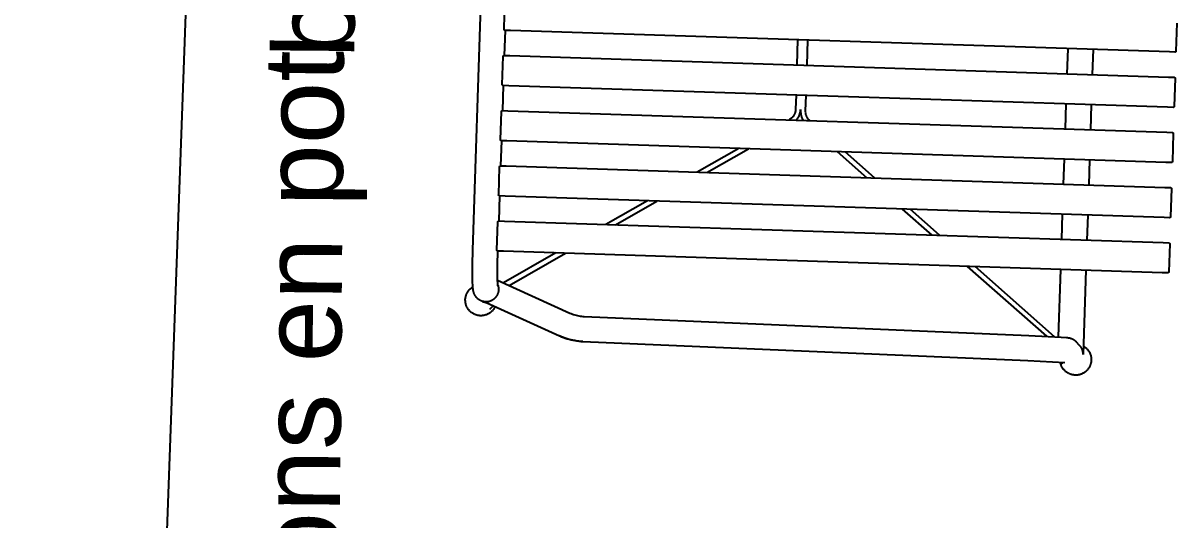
# Model space of a CAD drawing. Extents: x -27 to 25.3, y -8.5 to 57.5.
# Drawn here: x -13.565 to -12.416, y 47.781 to 48.276 of the extents above; entities that cross this region are included whole.
import ezdxf

# ---------------------------------------------------------------- set-up
doc = ezdxf.new("R2010")
doc.units = 0
doc.header["$LTSCALE"] = 0.002
doc.layers.add('_ANNO-CONCEPT-T', color=7, linetype='Continuous')
doc.layers.add('A-mobilier', color=252, linetype='Continuous')
doc.layers.add('SA-ELEVATION', color=2, linetype='Continuous', true_color=0xffff00)
doc.styles.get("Standard").update_dxf_attribs({"font": 'ARIALN.TTF'})

# ---------------------------------------------------------------- blocks, each defined once
blk = doc.blocks.new('Xref-R4-2018-11')
blk.add_lwpolyline([(-10.8402, 36.9333), (-10.394, 49.2781)])
blk = doc.blocks.new('Banc Palissade-Dessus')
at = {"layer": 'SA-ELEVATION'}
for p, q in [((537.5, 0), (-537.5, 0)), ((574.9, 0), (574.6, -0.4)), ((575.2, 0.4), (574.9, 0)), ((575.6, 0.8), (575.2, 0.4)), ((576, 1.2), (575.6, 0.8)), ((576.3, 1.6), (576, 1.2)), ((576.7, 1.9), (576.3, 1.6)), ((577.1, 2.3), (576.7, 1.9)), ((577.6, 2.6), (577.1, 2.3)), ((578, 2.9), (577.6, 2.6)), ((578.4, 3.2), (578, 2.9)), ((578.9, 3.5), (578.4, 3.2)), ((579.3, 3.8), (578.9, 3.5)), ((579.8, 4), (579.3, 3.8)), ((580.3, 4.3), (579.8, 4)), ((580.8, 4.5), (580.3, 4.3)), ((581.2, 4.7), (580.8, 4.5)), ((581.7, 4.9), (581.2, 4.7)), ((582.2, 5), (581.7, 4.9)), ((582.8, 5.2), (582.2, 5)), ((583.3, 5.3), (582.8, 5.2)), ((583.8, 5.4), (583.3, 5.3)), ((584.3, 5.5), (583.8, 5.4)), ((584.8, 5.6), (584.3, 5.5)), ((585.4, 5.7), (584.8, 5.6)), ((585.9, 5.7), (585.4, 5.7)), ((586.4, 5.8), (585.9, 5.7)), ((586.9, 5.8), (586.4, 5.8)), ((587.5, 5.8), (586.9, 5.8)), ((588, 5.7), (587.5, 5.8)), ((588.6, 5.7), (588, 5.7)), ((589.1, 5.6), (588.6, 5.7)), ((589.6, 5.5), (589.1, 5.6)), ((590.2, 5.4), (589.6, 5.5)), ((590.7, 5.3), (590.2, 5.4)), ((591.2, 5.2), (590.7, 5.3)), ((591.7, 5), (591.2, 5.2)), ((592.2, 4.8), (591.7, 5)), ((592.7, 4.6), (592.2, 4.8)), ((593.2, 4.4), (592.7, 4.6)), ((593.7, 4.2), (593.2, 4.4)), ((594.2, 4), (593.7, 4.2)), ((594.7, 3.7), (594.2, 4)), ((595.1, 3.4), (594.7, 3.7)), ((595.6, 3.1), (595.1, 3.4)), ((596, 2.8), (595.6, 3.1)), ((596.5, 2.5), (596, 2.8)), ((596.9, 2.2), (596.5, 2.5)), ((597.3, 1.8), (596.9, 2.2)), ((597.7, 1.4), (597.3, 1.8)), ((598.1, 1.1), (597.7, 1.4)), ((598.4, 0.7), (598.1, 1.1)), ((598.8, 0.3), (598.4, 0.7)), ((599.1, -0.1), (598.8, 0.3)), ((551.8, -0.1), (537.5, 0)), ((565.1, -0.6), (551.8, -0.1)), ((569.2, -0.8), (565.1, -0.6)), ((572.5, -1.1), (569.2, -0.8)), ((573.8, -1.2), (572.5, -1.1)), ((575.1, -1.4), (573.8, -1.2)), ((574.3, -0.8), (574, -1.3)), ((574.6, -0.4), (574.3, -0.8)), ((576.2, -1.6), (575.1, -1.4)), ((576.7, -1.6), (576.2, -1.6)), ((577.2, -1.7), (576.7, -1.6)), ((577.6, -1.8), (577.2, -1.7)), ((578, -1.9), (577.6, -1.8)), ((578.5, -2), (578, -1.9)), ((578.9, -2.2), (578.5, -2)), ((579.3, -2.3), (578.9, -2.2)), ((579.7, -2.4), (579.3, -2.3)), ((580.1, -2.5), (579.7, -2.4)), ((580.4, -2.7), (580.1, -2.5)), ((580.8, -2.8), (580.4, -2.7)), ((581.1, -3), (580.8, -2.8)), ((581.5, -3.2), (581.1, -3)), ((581.8, -3.4), (581.5, -3.2)), ((582.2, -3.6), (581.8, -3.4)), ((582.5, -3.8), (582.2, -3.6)), ((582.9, -4), (582.5, -3.8)), ((583.2, -4.2), (582.9, -4)), ((583.5, -4.5), (583.2, -4.2)), ((583.9, -4.8), (583.5, -4.5)), ((584.2, -5), (583.9, -4.8)), ((584.4, -5.2), (584.2, -5)), ((584.6, -5.4), (584.4, -5.2)), ((584.8, -5.6), (584.6, -5.4)), ((585, -5.8), (584.8, -5.6)), ((585.2, -6), (585, -5.8)), ((585.5, -6.3), (585.2, -6)), ((585.7, -6.5), (585.5, -6.3)), ((585.9, -6.8), (585.7, -6.5)), ((586.1, -7.1), (585.9, -6.8)), ((586.3, -7.3), (586.1, -7.1)), ((586.4, -7.5), (586.3, -7.3)), ((586.5, -7.8), (586.4, -7.5)), ((586.7, -8), (586.5, -7.8)), ((586.8, -8.2), (586.7, -8)), ((586.9, -8.4), (586.8, -8.2)), ((587.1, -8.7), (586.9, -8.4)), ((587.2, -8.9), (587.1, -8.7)), ((587.3, -9.1), (587.2, -8.9)), ((587.4, -9.4), (587.3, -9.1)), ((587.4, -9.5), (587.4, -9.3)), ((587.5, -9.6), (587.4, -9.4)), ((587.6, -9.8), (587.5, -9.6)), ((587.7, -10.1), (587.6, -9.8)), ((587.8, -10.3), (587.7, -10.1)), ((587.9, -10.6), (587.8, -10.3)), ((587.9, -10.8), (587.9, -10.6)), ((588, -11.1), (587.9, -10.8)), ((588.1, -11.4), (588, -11.1)), ((588.1, -11.2), (589.3, -15.6)), ((588.2, -11.8), (588.1, -11.4)), ((599.5, -0.6), (599.1, -0.1)), ((599.8, -1), (599.5, -0.6)), ((600.1, -1.5), (599.8, -1)), ((600.3, -1.9), (600.1, -1.5)), ((600.6, -2.4), (600.3, -1.9)), ((600.8, -2.9), (600.6, -2.4)), ((601.1, -3.4), (600.8, -2.9)), ((601.3, -3.9), (601.1, -3.4)), ((601.5, -4.4), (601.3, -3.9)), ((601.7, -4.9), (601.5, -4.4)), ((601.8, -5.4), (601.7, -4.9)), ((602, -5.9), (601.8, -5.4)), ((602.1, -6.4), (602, -5.9)), ((602.2, -7), (602.1, -6.4)), ((602.3, -7.5), (602.2, -7)), ((602.3, -8), (602.3, -7.5)), ((602.4, -8.6), (602.3, -8)), ((602.3, -11.8), (602.4, -11.3)), ((602.4, -9.1), (602.4, -8.6)), ((602.4, -9.6), (602.4, -9.1)), ((602.4, -10.2), (602.4, -9.6)), ((602.4, -10.7), (602.4, -10.2)), ((602.4, -11.3), (602.4, -10.7)), ((584.9, -23.3), (585.2, -22.9)), ((585.2, -22.9), (585.5, -22.6)), ((585.5, -22.6), (585.7, -22.3)), ((585.7, -22.3), (586, -22)), ((586, -22), (586.3, -21.6)), ((586.3, -21.6), (586.5, -21.3)), ((586.5, -21.3), (586.7, -20.9)), ((586.7, -20.9), (586.9, -20.5)), ((586.9, -20.5), (587.1, -20.1)), ((587.1, -20.1), (587.3, -19.8)), ((587.3, -19.8), (587.5, -19.4)), ((587.5, -19.4), (587.7, -19)), ((587.7, -19), (587.8, -18.6)), ((587.8, -18.6), (587.9, -18.1)), ((587.9, -18.1), (588.1, -17.7)), ((588.1, -17.7), (588.2, -17.3)), ((588.3, -12.1), (588.2, -11.8)), ((588.2, -17.3), (588.3, -16.9)), ((588.3, -12.5), (588.3, -12.1)), ((588.4, -12.9), (588.3, -12.5)), ((588.3, -16.5), (588.4, -16.1)), ((588.3, -16.9), (588.3, -16.5)), ((588.4, -13.3), (588.4, -12.9)), ((588.5, -13.7), (588.4, -13.3)), ((588.4, -15.7), (588.5, -15.3)), ((588.4, -16.1), (588.4, -15.7)), ((588.5, -14.1), (588.5, -13.7)), ((588.5, -14.5), (588.5, -14.1)), ((588.5, -14.9), (588.5, -14.5)), ((588.5, -15.3), (588.5, -14.9)), ((589.1, -14.9), (620, -89.2)), ((595.5, -18.8), (592.1, -22.2)), ((594.8, -23.1), (595.3, -22.8)), ((595.3, -22.8), (595.7, -22.5)), ((595.7, -22.5), (596.2, -22.2)), ((596.2, -22.2), (596.6, -21.9)), ((596.6, -21.9), (597, -21.5)), ((597, -21.5), (597.4, -21.2)), ((597.4, -21.2), (597.8, -20.8)), ((597.8, -20.8), (598.2, -20.4)), ((598.2, -20.4), (598.6, -20)), ((598.6, -20), (598.9, -19.6)), ((598.9, -19.6), (599.2, -19.2)), ((599.2, -19.2), (599.6, -18.7)), ((599.6, -18.7), (599.9, -18.3)), ((599.9, -18.3), (600.2, -17.8)), ((600.2, -17.8), (600.4, -17.4)), ((600.4, -17.4), (600.7, -16.9)), ((600.7, -16.9), (600.9, -16.4)), ((600.9, -16.4), (601.2, -15.9)), ((601.2, -15.9), (601.4, -15.4)), ((601.4, -15.4), (601.5, -14.9)), ((601.5, -14.9), (601.7, -14.4)), ((601.7, -14.4), (601.9, -13.9)), ((601.9, -13.9), (602, -13.4)), ((602, -13.4), (602.1, -12.8)), ((602.1, -12.8), (602.2, -12.3)), ((602.2, -12.3), (602.3, -11.8)), ((316.5, -24), (288.5, -24)), ((316.6, -24), (316.5, -24)), ((316.5, -24), (316.5, -24)), ((316.7, -24), (316.6, -24)), ((316.6, -24), (316.6, -24)), ((316.6, -24), (316.6, -24)), ((316.8, -24), (316.7, -24)), ((316.7, -24), (316.7, -24)), ((316.7, -24), (316.7, -24)), ((316.9, -24), (316.8, -24)), ((316.8, -24), (316.8, -24)), ((316.8, -24), (316.8, -24)), ((316.9, -24.1), (316.9, -24)), ((317, -24.1), (316.9, -24.1)), ((316.9, -24.1), (316.9, -24.1)), ((317.1, -24.1), (317, -24.1)), ((317, -24.1), (317, -24.1)), ((317, -24.1), (317, -24.1)), ((317.1, -24.2), (317.1, -24.1)), ((317.2, -24.2), (317.1, -24.2)), ((317.1, -24.2), (317.1, -24.2)), ((317.2, -24.3), (317.2, -24.2)), ((317.2, -24.2), (317.2, -24.2)), ((317.3, -24.3), (317.2, -24.3)), ((317.2, -24.3), (317.2, -24.3)), ((317.3, -24.4), (317.3, -24.3)), ((317.3, -24.3), (317.3, -24.3)), ((317.4, -24.5), (317.3, -24.4)), ((317.3, -24.4), (317.3, -24.4)), ((317.3, -24.4), (317.3, -24.4)), ((317.4, -24.6), (317.4, -24.5)), ((317.4, -24.5), (317.4, -24.5)), ((317.4, -24.5), (317.4, -24.5)), ((317.5, -24.7), (317.4, -24.6)), ((317.4, -24.6), (317.4, -24.6)), ((317.4, -24.6), (317.4, -24.6)), ((317.4, -24.6), (317.4, -24.6)), ((317.5, -24.8), (317.5, -24.7)), ((317.5, -24.7), (317.5, -24.7)), ((317.5, -24.9), (317.5, -24.8)), ((317.5, -24.8), (317.5, -24.8)), ((317.5, -24.8), (317.5, -24.8)), ((317.5, -25), (317.5, -24.9)), ((317.5, -24.9), (317.5, -24.9)), ((317.5, -24.9), (317.5, -24.9)), ((317.5, -25), (342.5, -25)), ((317.5, -25), (317.5, -25)), ((317.5, -30.5), (317.5, -25)), ((317.5, -687), (317.5, -30.5)), ((342.6, -24.6), (342.5, -24.7)), ((342.5, -24.7), (342.5, -24.7)), ((342.5, -24.7), (342.5, -24.8)), ((342.5, -24.8), (342.5, -24.8)), ((342.5, -24.8), (342.5, -24.8)), ((342.5, -24.8), (342.5, -24.9)), ((342.5, -24.9), (342.5, -24.9)), ((342.5, -24.9), (342.5, -24.9)), ((342.5, -24.9), (342.5, -25)), ((342.5, -25), (342.5, -30.5)), ((342.5, -25), (342.5, -25)), ((342.5, -30.5), (342.5, -687)), ((342.7, -24.4), (342.6, -24.5)), ((342.6, -24.5), (342.6, -24.5)), ((342.6, -24.5), (342.6, -24.5)), ((342.6, -24.5), (342.6, -24.6)), ((342.6, -24.6), (342.6, -24.6)), ((342.6, -24.6), (342.6, -24.6)), ((342.6, -24.6), (342.6, -24.6)), ((342.8, -24.3), (342.7, -24.3)), ((342.7, -24.3), (342.7, -24.3)), ((342.7, -24.3), (342.7, -24.4)), ((342.7, -24.4), (342.7, -24.4)), ((342.7, -24.4), (342.7, -24.4)), ((342.9, -24.2), (342.8, -24.2)), ((342.8, -24.2), (342.8, -24.2)), ((342.8, -24.2), (342.8, -24.3)), ((342.8, -24.3), (342.8, -24.3)), ((343, -24.1), (342.9, -24.1)), ((342.9, -24.1), (342.9, -24.2)), ((342.9, -24.2), (342.9, -24.2)), ((343.1, -24.1), (343, -24.1)), ((343, -24.1), (343, -24.1)), ((343, -24.1), (343, -24.1)), ((343.2, -24), (343.1, -24)), ((343.1, -24), (343.1, -24.1)), ((343.1, -24.1), (343.1, -24.1)), ((343.3, -24), (343.2, -24)), ((343.2, -24), (343.2, -24)), ((343.2, -24), (343.2, -24)), ((343.4, -24), (343.3, -24)), ((343.3, -24), (343.3, -24)), ((343.3, -24), (343.3, -24)), ((343.5, -24), (343.4, -24)), ((343.4, -24), (343.4, -24)), ((343.4, -24), (343.4, -24)), ((343.5, -24), (343.5, -24)), ((371.5, -24), (343.5, -24)), ((371.6, -24), (371.5, -24)), ((371.5, -24), (371.5, -24)), ((371.7, -24), (371.6, -24)), ((371.6, -24), (371.6, -24)), ((371.6, -24), (371.6, -24)), ((371.8, -24), (371.7, -24)), ((371.7, -24), (371.7, -24)), ((371.7, -24), (371.7, -24)), ((371.9, -24), (371.8, -24)), ((371.8, -24), (371.8, -24)), ((371.8, -24), (371.8, -24)), ((371.9, -24.1), (371.9, -24)), ((372, -24.1), (371.9, -24.1)), ((371.9, -24.1), (371.9, -24.1)), ((372.1, -24.1), (372, -24.1)), ((372, -24.1), (372, -24.1)), ((372, -24.1), (372, -24.1)), ((372.1, -24.2), (372.1, -24.1)), ((372.2, -24.2), (372.1, -24.2)), ((372.1, -24.2), (372.1, -24.2)), ((372.2, -24.3), (372.2, -24.2)), ((372.2, -24.2), (372.2, -24.2)), ((372.3, -24.3), (372.2, -24.3)), ((372.2, -24.3), (372.2, -24.3)), ((372.3, -24.4), (372.3, -24.3)), ((372.3, -24.3), (372.3, -24.3)), ((372.4, -24.5), (372.3, -24.4)), ((372.3, -24.4), (372.3, -24.4)), ((372.3, -24.4), (372.3, -24.4)), ((372.4, -24.6), (372.4, -24.5)), ((372.4, -24.5), (372.4, -24.5)), ((372.4, -24.5), (372.4, -24.5)), ((372.5, -24.7), (372.4, -24.6)), ((372.4, -24.6), (372.4, -24.6)), ((372.4, -24.6), (372.4, -24.6)), ((372.4, -24.6), (372.4, -24.6)), ((372.5, -24.8), (372.5, -24.7)), ((372.5, -24.7), (372.5, -24.7)), ((372.5, -24.9), (372.5, -24.8)), ((372.5, -24.8), (372.5, -24.8)), ((372.5, -24.8), (372.5, -24.8)), ((372.5, -25), (372.5, -24.9)), ((372.5, -24.9), (372.5, -24.9)), ((372.5, -24.9), (372.5, -24.9)), ((372.5, -25), (397.5, -25)), ((372.5, -25), (372.5, -25)), ((372.5, -30.5), (372.5, -25)), ((372.5, -687), (372.5, -30.5)), ((397.6, -24.6), (397.5, -24.7)), ((397.5, -24.7), (397.5, -24.7)), ((397.5, -24.7), (397.5, -24.8)), ((397.5, -24.8), (397.5, -24.8)), ((397.5, -24.8), (397.5, -24.8)), ((397.5, -24.8), (397.5, -24.9)), ((397.5, -24.9), (397.5, -24.9)), ((397.5, -24.9), (397.5, -24.9)), ((397.5, -24.9), (397.5, -25)), ((397.5, -25), (397.5, -30.5)), ((397.5, -25), (397.5, -25)), ((397.5, -30.5), (397.5, -687)), ((397.7, -24.4), (397.6, -24.5)), ((397.6, -24.5), (397.6, -24.5)), ((397.6, -24.5), (397.6, -24.5)), ((397.6, -24.5), (397.6, -24.6)), ((397.6, -24.6), (397.6, -24.6)), ((397.6, -24.6), (397.6, -24.6)), ((397.6, -24.6), (397.6, -24.6)), ((397.8, -24.3), (397.7, -24.3)), ((397.7, -24.3), (397.7, -24.3)), ((397.7, -24.3), (397.7, -24.4)), ((397.7, -24.4), (397.7, -24.4)), ((397.7, -24.4), (397.7, -24.4)), ((397.9, -24.2), (397.8, -24.2)), ((397.8, -24.2), (397.8, -24.2)), ((397.8, -24.2), (397.8, -24.3)), ((397.8, -24.3), (397.8, -24.3)), ((398, -24.1), (397.9, -24.1)), ((397.9, -24.1), (397.9, -24.2)), ((397.9, -24.2), (397.9, -24.2)), ((398.1, -24.1), (398, -24.1)), ((398, -24.1), (398, -24.1)), ((398, -24.1), (398, -24.1)), ((398.2, -24), (398.1, -24)), ((398.1, -24), (398.1, -24.1)), ((398.1, -24.1), (398.1, -24.1)), ((398.3, -24), (398.2, -24)), ((398.2, -24), (398.2, -24)), ((398.2, -24), (398.2, -24)), ((398.4, -24), (398.3, -24)), ((398.3, -24), (398.3, -24)), ((398.3, -24), (398.3, -24)), ((398.5, -24), (398.4, -24)), ((398.4, -24), (398.4, -24)), ((398.4, -24), (398.4, -24)), ((398.5, -24), (398.5, -24)), ((426.5, -24), (398.5, -24)), ((426.6, -24), (426.5, -24)), ((426.5, -24), (426.5, -24)), ((426.7, -24), (426.6, -24)), ((426.6, -24), (426.6, -24)), ((426.6, -24), (426.6, -24)), ((426.8, -24), (426.7, -24)), ((426.7, -24), (426.7, -24)), ((426.7, -24), (426.7, -24)), ((426.9, -24), (426.8, -24)), ((426.8, -24), (426.8, -24)), ((426.8, -24), (426.8, -24)), ((426.9, -24.1), (426.9, -24)), ((427, -24.1), (426.9, -24.1)), ((426.9, -24.1), (426.9, -24.1)), ((427.1, -24.1), (427, -24.1)), ((427, -24.1), (427, -24.1)), ((427, -24.1), (427, -24.1)), ((427.1, -24.2), (427.1, -24.1)), ((427.2, -24.2), (427.1, -24.2)), ((427.1, -24.2), (427.1, -24.2)), ((427.2, -24.3), (427.2, -24.2)), ((427.2, -24.2), (427.2, -24.2)), ((427.3, -24.3), (427.2, -24.3)), ((427.2, -24.3), (427.2, -24.3)), ((427.3, -24.4), (427.3, -24.3)), ((427.3, -24.3), (427.3, -24.3)), ((427.4, -24.5), (427.3, -24.4)), ((427.3, -24.4), (427.3, -24.4)), ((427.3, -24.4), (427.3, -24.4)), ((427.4, -24.6), (427.4, -24.5)), ((427.4, -24.5), (427.4, -24.5)), ((427.4, -24.5), (427.4, -24.5)), ((427.5, -24.7), (427.4, -24.6)), ((427.4, -24.6), (427.4, -24.6)), ((427.4, -24.6), (427.4, -24.6)), ((427.4, -24.6), (427.4, -24.6)), ((427.5, -24.8), (427.5, -24.7)), ((427.5, -24.7), (427.5, -24.7)), ((427.5, -24.9), (427.5, -24.8)), ((427.5, -24.8), (427.5, -24.8)), ((427.5, -24.8), (427.5, -24.8)), ((427.5, -25), (427.5, -24.9)), ((427.5, -24.9), (427.5, -24.9)), ((427.5, -24.9), (427.5, -24.9)), ((427.5, -25), (452.5, -25)), ((427.5, -25), (427.5, -25)), ((427.5, -30.5), (427.5, -25)), ((427.5, -687), (427.5, -30.5)), ((452.6, -24.6), (452.5, -24.7)), ((452.5, -24.7), (452.5, -24.7)), ((452.5, -24.7), (452.5, -24.8)), ((452.5, -24.8), (452.5, -24.8)), ((452.5, -24.8), (452.5, -24.8)), ((452.5, -24.8), (452.5, -24.9)), ((452.5, -24.9), (452.5, -24.9)), ((452.5, -24.9), (452.5, -24.9)), ((452.5, -24.9), (452.5, -25)), ((452.5, -25), (452.5, -30.5)), ((452.5, -25), (452.5, -25)), ((452.5, -30.5), (452.5, -687)), ((452.7, -24.4), (452.6, -24.5)), ((452.6, -24.5), (452.6, -24.5)), ((452.6, -24.5), (452.6, -24.5)), ((452.6, -24.5), (452.6, -24.6)), ((452.6, -24.6), (452.6, -24.6)), ((452.6, -24.6), (452.6, -24.6)), ((452.6, -24.6), (452.6, -24.6)), ((452.8, -24.3), (452.7, -24.3)), ((452.7, -24.3), (452.7, -24.3)), ((452.7, -24.3), (452.7, -24.4)), ((452.7, -24.4), (452.7, -24.4)), ((452.7, -24.4), (452.7, -24.4)), ((452.9, -24.2), (452.8, -24.2)), ((452.8, -24.2), (452.8, -24.2)), ((452.8, -24.2), (452.8, -24.3)), ((452.8, -24.3), (452.8, -24.3)), ((453, -24.1), (452.9, -24.1)), ((452.9, -24.1), (452.9, -24.2)), ((452.9, -24.2), (452.9, -24.2)), ((453.1, -24.1), (453, -24.1)), ((453, -24.1), (453, -24.1)), ((453, -24.1), (453, -24.1)), ((453.2, -24), (453.1, -24)), ((453.1, -24), (453.1, -24.1)), ((453.1, -24.1), (453.1, -24.1)), ((453.3, -24), (453.2, -24)), ((453.2, -24), (453.2, -24)), ((453.2, -24), (453.2, -24)), ((453.4, -24), (453.3, -24)), ((453.3, -24), (453.3, -24)), ((453.3, -24), (453.3, -24)), ((453.5, -24), (453.4, -24)), ((453.4, -24), (453.4, -24)), ((453.4, -24), (453.4, -24)), ((453.5, -24), (453.5, -24)), ((481.5, -24), (453.5, -24)), ((481.6, -24), (481.5, -24)), ((481.5, -24), (481.5, -24)), ((481.7, -24), (481.6, -24)), ((481.6, -24), (481.6, -24)), ((481.6, -24), (481.6, -24)), ((481.8, -24), (481.7, -24)), ((481.7, -24), (481.7, -24)), ((481.7, -24), (481.7, -24)), ((481.9, -24), (481.8, -24)), ((481.8, -24), (481.8, -24)), ((481.8, -24), (481.8, -24)), ((481.9, -24.1), (481.9, -24)), ((482, -24.1), (481.9, -24.1)), ((481.9, -24.1), (481.9, -24.1)), ((482.1, -24.1), (482, -24.1)), ((482, -24.1), (482, -24.1)), ((482, -24.1), (482, -24.1)), ((482.1, -24.2), (482.1, -24.1)), ((482.2, -24.2), (482.1, -24.2)), ((482.1, -24.2), (482.1, -24.2)), ((482.2, -24.3), (482.2, -24.2)), ((482.2, -24.2), (482.2, -24.2)), ((482.3, -24.3), (482.2, -24.3)), ((482.2, -24.3), (482.2, -24.3)), ((482.3, -24.4), (482.3, -24.3)), ((482.3, -24.3), (482.3, -24.3)), ((482.4, -24.5), (482.3, -24.4)), ((482.3, -24.4), (482.3, -24.4)), ((482.3, -24.4), (482.3, -24.4)), ((482.4, -24.6), (482.4, -24.5)), ((482.4, -24.5), (482.4, -24.5)), ((482.4, -24.5), (482.4, -24.5)), ((482.5, -24.7), (482.4, -24.6)), ((482.4, -24.6), (482.4, -24.6)), ((482.4, -24.6), (482.4, -24.6)), ((482.4, -24.6), (482.4, -24.6)), ((482.5, -24.8), (482.5, -24.7)), ((482.5, -24.7), (482.5, -24.7)), ((482.5, -24.9), (482.5, -24.8)), ((482.5, -24.8), (482.5, -24.8)), ((482.5, -24.8), (482.5, -24.8)), ((482.5, -25), (482.5, -24.9)), ((482.5, -24.9), (482.5, -24.9)), ((482.5, -24.9), (482.5, -24.9)), ((482.5, -25), (507.5, -25)), ((482.5, -25), (482.5, -25)), ((482.5, -30.5), (482.5, -25)), ((482.5, -687), (482.5, -30.5)), ((507.6, -24.6), (507.5, -24.7)), ((507.5, -24.7), (507.5, -24.7)), ((507.5, -24.7), (507.5, -24.8)), ((507.5, -24.8), (507.5, -24.8)), ((507.5, -24.8), (507.5, -24.8)), ((507.5, -24.8), (507.5, -24.9)), ((507.5, -24.9), (507.5, -24.9)), ((507.5, -24.9), (507.5, -24.9)), ((507.5, -24.9), (507.5, -25)), ((507.5, -25), (507.5, -30.5)), ((507.5, -25), (507.5, -25)), ((507.5, -30.5), (507.5, -687)), ((507.7, -24.4), (507.6, -24.5)), ((507.6, -24.5), (507.6, -24.5)), ((507.6, -24.5), (507.6, -24.5)), ((507.6, -24.5), (507.6, -24.6)), ((507.6, -24.6), (507.6, -24.6)), ((507.6, -24.6), (507.6, -24.6)), ((507.6, -24.6), (507.6, -24.6)), ((507.8, -24.3), (507.7, -24.3)), ((507.7, -24.3), (507.7, -24.3)), ((507.7, -24.3), (507.7, -24.4)), ((507.7, -24.4), (507.7, -24.4)), ((507.7, -24.4), (507.7, -24.4)), ((507.9, -24.2), (507.8, -24.2)), ((507.8, -24.2), (507.8, -24.2)), ((507.8, -24.2), (507.8, -24.3)), ((507.8, -24.3), (507.8, -24.3)), ((508, -24.1), (507.9, -24.1)), ((507.9, -24.1), (507.9, -24.2)), ((507.9, -24.2), (507.9, -24.2)), ((508.1, -24.1), (508, -24.1)), ((508, -24.1), (508, -24.1)), ((508, -24.1), (508, -24.1)), ((508.2, -24), (508.1, -24)), ((508.1, -24), (508.1, -24.1)), ((508.1, -24.1), (508.1, -24.1)), ((508.3, -24), (508.2, -24)), ((508.2, -24), (508.2, -24)), ((508.2, -24), (508.2, -24)), ((508.4, -24), (508.3, -24)), ((508.3, -24), (508.3, -24)), ((508.3, -24), (508.3, -24)), ((508.5, -24), (508.4, -24)), ((508.4, -24), (508.4, -24)), ((508.4, -24), (508.4, -24)), ((508.5, -24), (508.5, -24)), ((536.5, -24), (508.5, -24)), ((536.6, -24), (536.5, -24)), ((536.5, -24), (536.5, -24)), ((536.7, -24), (536.6, -24)), ((536.6, -24), (536.6, -24)), ((536.6, -24), (536.6, -24)), ((536.8, -24), (536.7, -24)), ((536.7, -24), (536.7, -24)), ((536.7, -24), (536.7, -24)), ((536.9, -24), (536.8, -24)), ((536.8, -24), (536.8, -24)), ((536.8, -24), (536.8, -24)), ((536.9, -24.1), (536.9, -24)), ((537, -24.1), (536.9, -24.1)), ((536.9, -24.1), (536.9, -24.1)), ((537.1, -24.1), (537, -24.1)), ((537, -24.1), (537, -24.1)), ((537, -24.1), (537, -24.1)), ((537.1, -24.2), (537.1, -24.1)), ((537.2, -24.2), (537.1, -24.2)), ((537.1, -24.2), (537.1, -24.2)), ((537.2, -24.3), (537.2, -24.2)), ((537.2, -24.2), (537.2, -24.2)), ((537.3, -24.3), (537.2, -24.3)), ((537.2, -24.3), (537.2, -24.3)), ((537.3, -24.4), (537.3, -24.3)), ((537.3, -24.3), (537.3, -24.3)), ((537.4, -24.5), (537.3, -24.4)), ((537.3, -24.4), (537.3, -24.4)), ((537.3, -24.4), (537.3, -24.4)), ((537.4, -24.6), (537.4, -24.5)), ((537.4, -24.5), (537.4, -24.5)), ((537.4, -24.5), (537.4, -24.5)), ((537.5, -24.7), (537.4, -24.6)), ((537.4, -24.6), (537.4, -24.6)), ((537.4, -24.6), (537.4, -24.6)), ((537.4, -24.6), (537.4, -24.6)), ((537.5, -24.8), (537.5, -24.7)), ((537.5, -24.7), (537.5, -24.7)), ((537.5, -24.9), (537.5, -24.8)), ((537.5, -24.8), (537.5, -24.8)), ((537.5, -24.8), (537.5, -24.8)), ((537.5, -25), (537.5, -24.9)), ((537.5, -24.9), (537.5, -24.9)), ((537.5, -24.9), (537.5, -24.9)), ((551.3, -25.1), (537.5, -25)), ((537.5, -25), (537.5, -25)), ((537.5, -30.5), (537.5, -25)), ((537.5, -687), (537.5, -30.5)), ((537.5, -82.8), (569, -31.6)), ((563.8, -25.6), (551.3, -25.1)), ((566.9, -25.7), (563.8, -25.6)), ((566.5, -25.7), (596.9, -98.8)), ((569.4, -25.9), (566.9, -25.7)), ((570.7, -26.1), (569.4, -25.9)), ((571.5, -26.1), (570.7, -26.1)), ((572, -26.2), (571.5, -26.1)), ((571.5, -26.1), (571.9, -26.3)), ((571.9, -26.3), (572.3, -26.4)), ((572.2, -26.2), (572, -26.2)), ((572.3, -26.3), (572.2, -26.2)), ((572.3, -26.4), (572.7, -26.5)), ((572.7, -26.5), (573.1, -26.6)), ((573.1, -26.6), (573.5, -26.7)), ((573.5, -26.7), (573.9, -26.8)), ((573.9, -26.8), (574.3, -26.9)), ((574.3, -26.9), (574.8, -26.9)), ((574.8, -26.9), (575.2, -26.9)), ((575.2, -26.9), (575.6, -27)), ((575.6, -27), (576, -27)), ((576, -27), (576.4, -27)), ((576.4, -27), (576.9, -26.9)), ((576.9, -26.9), (577.3, -26.9)), ((577.3, -26.9), (577.7, -26.8)), ((577.7, -26.8), (578.1, -26.8)), ((578.1, -26.8), (578.6, -26.7)), ((578.6, -26.7), (579, -26.6)), ((579, -26.6), (579.4, -26.5)), ((579.4, -26.5), (579.8, -26.4)), ((579.8, -26.4), (580.2, -26.2)), ((580.2, -26.2), (580.6, -26.1)), ((580.6, -26.1), (581, -25.9)), ((581, -25.9), (581.4, -25.7)), ((581.4, -25.7), (581.8, -25.5)), ((581.8, -25.5), (582.2, -25.3)), ((582.2, -25.3), (582.5, -25.1)), ((582.5, -25.1), (582.9, -24.9)), ((582.9, -24.9), (583.2, -24.6)), ((583.2, -24.6), (583.6, -24.4)), ((583.6, -24.4), (583.9, -24.1)), ((583.9, -24.1), (584.3, -23.8)), ((584.3, -23.8), (584.6, -23.6)), ((584.6, -23.6), (584.9, -23.3)), ((592.9, -24), (593.4, -23.8)), ((593.4, -23.8), (593.9, -23.6)), ((593.9, -23.6), (594.4, -23.3)), ((594.4, -23.3), (594.8, -23.1)), ((571.4, -37.3), (537.5, -92.4)), ((620, -89.2), (619.9, -89.3)), ((619.9, -89.3), (620.7, -91.1)), ((620.8, -91.1), (620, -89.2)), ((620.7, -91.1), (621.4, -93)), ((621.4, -93), (620.8, -91.1)), ((596.9, -98.8), (597.4, -100.1)), ((597.4, -100.1), (597.9, -101.3)), ((597.9, -101.3), (598.3, -102.5)), ((598.3, -102.5), (598.6, -103.8)), ((622.1, -94.9), (621.4, -93)), ((621.4, -93), (622, -94.9)), ((622, -94.9), (622.5, -96.8)), ((622.6, -96.8), (622.1, -94.9)), ((622.5, -96.8), (623, -98.8)), ((623.1, -98.7), (622.6, -96.8)), ((623, -98.8), (623.5, -100.7)), ((623.5, -100.7), (623.1, -98.7)), ((623.9, -102.7), (623.5, -100.7)), ((623.5, -100.7), (623.8, -102.7)), ((623.8, -102.7), (624.1, -104.7)), ((624.2, -104.6), (623.9, -102.7)), ((598.6, -103.8), (598.9, -105.1)), ((598.9, -105.1), (599.2, -106.4)), ((599.2, -106.4), (599.4, -107.7)), ((599.4, -107.7), (599.6, -108.9)), ((599.6, -108.9), (599.7, -110.3)), ((599.7, -110.3), (599.8, -111.6)), ((599.8, -111.6), (599.8, -112.9)), ((599.8, -112.9), (604.3, -556.3)), ((624.1, -104.7), (624.4, -106.6)), ((624.5, -106.6), (624.2, -104.6)), ((624.4, -106.6), (624.6, -108.6)), ((624.6, -108.6), (624.5, -106.6)), ((624.8, -110.6), (624.6, -108.6)), ((624.6, -108.6), (624.7, -110.6)), ((624.7, -110.6), (624.7, -112.6)), ((624.7, -112.6), (624.8, -112.6)), ((624.8, -112.6), (624.8, -110.6)), ((624.8, -112.6), (629.3, -556.1)), ((482.5, -172.2), (507.5, -131.6)), ((507.5, -141.1), (482.5, -181.8)), ((427.5, -261.7), (452.5, -221)), ((452.5, -230.6), (427.5, -271.2)), ((342.5, -316.8), (317.5, -316.8)), ((372.5, -316.8), (386.6, -316.8)), ((386.6, -316.8), (387, -316.8)), ((387, -316.8), (387.5, -316.8)), ((387.8, -321.8), (387.2, -321.8)), ((387.5, -316.8), (387.9, -316.7)), ((388.4, -321.7), (387.8, -321.8)), ((387.9, -316.7), (388.3, -316.7)), ((388.3, -316.7), (388.7, -316.6)), ((389, -321.6), (388.4, -321.7)), ((388.7, -316.6), (389.1, -316.5)), ((389.5, -321.5), (389, -321.6)), ((389.1, -316.5), (389.6, -316.4)), ((390.1, -321.4), (389.5, -321.5)), ((389.6, -316.4), (390, -316.3)), ((390, -316.3), (390.4, -316.2)), ((390.7, -321.3), (390.1, -321.4)), ((390.4, -316.2), (390.8, -316.1)), ((391.3, -321.2), (390.7, -321.3)), ((390.8, -316.1), (391.2, -315.9)), ((391.2, -315.9), (391.6, -315.8)), ((391.8, -321), (391.3, -321.2)), ((391.6, -315.8), (392, -315.6)), ((392.4, -320.8), (391.8, -321)), ((392, -315.6), (392.3, -315.4)), ((392.3, -315.4), (392.7, -315.2)), ((392.9, -320.6), (392.4, -320.8)), ((392.7, -315.2), (393.1, -315)), ((393.5, -320.4), (392.9, -320.6)), ((393.1, -315), (393.4, -314.8)), ((393.4, -314.8), (393.8, -314.5)), ((394, -320.2), (393.5, -320.4)), ((393.8, -314.5), (394.1, -314.3)), ((394.5, -319.9), (394, -320.2)), ((394.1, -314.3), (394.5, -314)), ((394.5, -314), (394.8, -313.7)), ((395.1, -319.6), (394.5, -319.9)), ((394.8, -313.7), (395.1, -313.5)), ((395.1, -313.5), (395.4, -313.2)), ((395.6, -319.3), (395.1, -319.6)), ((395.4, -313.2), (395.7, -312.9)), ((396.1, -319), (395.6, -319.3)), ((395.7, -312.9), (396, -312.5)), ((396, -312.5), (396.3, -312.2)), ((396.6, -318.7), (396.1, -319)), ((396.3, -312.2), (396.5, -311.9)), ((396.5, -311.9), (396.8, -311.6)), ((397, -318.4), (396.6, -318.7)), ((396.8, -311.6), (397, -311.2)), ((397, -311.2), (397.3, -310.8)), ((397.5, -318), (397, -318.4)), ((342.5, -326.8), (317.5, -326.8)), ((387.9, -326.8), (372.5, -326.8)), ((386.6, -321.8), (387.9, -321.8)), ((387.2, -321.8), (386.6, -321.8)), ((387.9, -321.8), (388.5, -321.8)), ((388.4, -326.8), (387.9, -326.8)), ((388.8, -326.8), (388.4, -326.8)), ((388.5, -321.8), (389.1, -321.8)), ((389.2, -326.9), (388.8, -326.8)), ((389.1, -321.8), (389.7, -321.9)), ((389.7, -326.9), (389.2, -326.9)), ((389.7, -321.9), (390.3, -322)), ((390.1, -327), (389.7, -326.9)), ((390.5, -327.1), (390.1, -327)), ((390.3, -322), (390.9, -322)), ((391, -327.2), (390.5, -327.1)), ((390.9, -322), (391.5, -322.2)), ((391.4, -327.3), (391, -327.2)), ((391.8, -327.4), (391.4, -327.3)), ((391.5, -322.2), (392.1, -322.3)), ((392.2, -327.5), (391.8, -327.4)), ((392.1, -322.3), (392.6, -322.4)), ((392.6, -327.7), (392.2, -327.5)), ((392.6, -322.4), (393.2, -322.6)), ((393, -327.9), (392.6, -327.7)), ((393.4, -328.1), (393, -327.9)), ((393.2, -322.6), (393.8, -322.8)), ((393.8, -328.3), (393.4, -328.1)), ((393.8, -322.8), (394.3, -323)), ((394.2, -328.5), (393.8, -328.3)), ((394.6, -328.7), (394.2, -328.5)), ((394.3, -323), (394.9, -323.2)), ((394.9, -328.9), (394.6, -328.7)), ((394.9, -323.2), (395.4, -323.5)), ((395.3, -329.2), (394.9, -328.9)), ((395.6, -329.4), (395.3, -329.2)), ((395.4, -323.5), (396, -323.7)), ((396, -329.7), (395.6, -329.4)), ((396, -323.7), (396.5, -324)), ((396.3, -330), (396, -329.7)), ((396.6, -330.3), (396.3, -330)), ((396.5, -324), (397, -324.3)), ((396.9, -330.6), (396.6, -330.3)), ((397.2, -330.9), (396.9, -330.6)), ((397, -324.3), (397.5, -324.6)), ((397.5, -331.2), (397.2, -330.9)), ((427.5, -359.7), (452.5, -389.9)), ((452.5, -397.7), (427.5, -367.5)), ((482.5, -426.2), (507.5, -456.4)), ((507.5, -464.2), (482.5, -434)), ((537.5, -492.7), (604.6, -573.8)), ((604.7, -581.8), (537.5, -500.5)), ((604.3, -556.3), (604.9, -588.6)), ((629.3, -556.1), (630.1, -592.9)), ((342.5, -586), (317.5, -586)), ((397.5, -586), (372.5, -586)), ((452.5, -586), (427.5, -586)), ((507.5, -586), (482.5, -586)), ((604.8, -586), (537.5, -586)), ((604.9, -588.6), (605.1, -593.9)), ((605.1, -593.9), (605.2, -594.9)), ((605.2, -594.9), (605.3, -595.7)), ((605.3, -595.7), (605.3, -596.1)), ((605.3, -596.1), (605.4, -596.5)), ((605.4, -596.5), (605.5, -596.8)), ((605.5, -596.8), (605.5, -597.2)), ((605.5, -597.2), (605.6, -597.6)), ((630.4, -588.6), (629.9, -588.5)), ((630, -589.2), (631.6, -590.8)), ((631, -588.8), (630.4, -588.6)), ((631.5, -588.9), (631, -588.8)), ((632, -589.1), (631.5, -588.9)), ((632.5, -589.3), (632, -589.1)), ((633, -589.5), (632.5, -589.3)), ((633.4, -589.7), (633, -589.5)), ((633.9, -589.9), (633.4, -589.7)), ((634.4, -590.2), (633.9, -589.9)), ((634.8, -590.5), (634.4, -590.2)), ((635.3, -590.7), (634.8, -590.5)), ((635.7, -591), (635.3, -590.7)), ((636.2, -591.3), (635.7, -591)), ((636.6, -591.7), (636.2, -591.3)), ((637, -592), (636.6, -591.7)), ((637.4, -592.4), (637, -592)), ((637.8, -592.7), (637.4, -592.4)), ((638.1, -593.1), (637.8, -592.7)), ((638.5, -593.5), (638.1, -593.1)), ((638.8, -593.9), (638.5, -593.5)), ((639.2, -594.3), (638.8, -593.9)), ((639.5, -594.8), (639.2, -594.3)), ((639.8, -595.2), (639.5, -594.8)), ((640, -595.6), (639.8, -595.2)), ((640.3, -596.1), (640, -595.6)), ((640.6, -596.6), (640.3, -596.1)), ((640.8, -597), (640.6, -596.6)), ((641, -597.5), (640.8, -597)), ((641.2, -598), (641, -597.5)), ((605.6, -597.6), (605.7, -598)), ((605.7, -598), (605.8, -598.4)), ((605.8, -598.4), (606, -598.7)), ((606, -598.7), (606.1, -599.1)), ((606.1, -599.1), (606.2, -599.5)), ((606.2, -599.5), (606.4, -599.8)), ((606.4, -599.8), (606.5, -600.1)), ((606.5, -600.1), (606.7, -600.5)), ((606.7, -600.5), (606.9, -600.8)), ((606.9, -600.8), (607.1, -601.1)), ((607.1, -601.1), (607.3, -601.4)), ((607.3, -601.4), (607.5, -601.8)), ((607.5, -601.8), (607.7, -602.1)), ((607.7, -602.1), (607.9, -602.3)), ((607.9, -602.3), (608, -602.5)), ((608, -602.5), (608.2, -602.7)), ((608.2, -602.7), (608.3, -602.8)), ((608.3, -602.8), (608.5, -603)), ((608.5, -603), (608.6, -603.2)), ((608.6, -603.2), (608.8, -603.4)), ((608.8, -603.4), (608.9, -603.5)), ((612.7, -607.2), (609, -603.6)), ((613, -607.5), (612.7, -607.2)), ((613.3, -607.8), (613, -607.5)), ((613.6, -608.1), (613.3, -607.8)), ((614, -608.4), (613.6, -608.1)), ((614.3, -608.6), (614, -608.4)), ((614.7, -608.9), (614.3, -608.6)), ((615, -609.1), (614.7, -608.9)), ((641.4, -598.5), (641.2, -598)), ((641.2, -609.5), (641.4, -609)), ((641.6, -599), (641.4, -598.5)), ((641.4, -609), (641.6, -608.5)), ((641.7, -599.5), (641.6, -599)), ((641.6, -608.5), (641.7, -608)), ((641.9, -600), (641.7, -599.5)), ((641.7, -608), (641.8, -607.5)), ((641.8, -607.5), (642, -606.9)), ((642, -600.6), (641.9, -600)), ((642.1, -601.1), (642, -600.6)), ((642, -606.9), (642.1, -606.4)), ((642.2, -601.6), (642.1, -601.1)), ((642.1, -606.4), (642.2, -605.9)), ((642.2, -602.1), (642.2, -601.6)), ((642.3, -602.7), (642.2, -602.1)), ((642.2, -605.3), (642.3, -604.8)), ((642.2, -605.9), (642.2, -605.3)), ((642.3, -603.2), (642.3, -602.7)), ((642.3, -603.7), (642.3, -603.2)), ((642.3, -604.3), (642.3, -603.7)), ((642.3, -604.8), (642.3, -604.3)), ((317.5, -611), (342.5, -611)), ((372.5, -611), (397.5, -611)), ((427.5, -611), (452.5, -611)), ((482.5, -611), (507.5, -611)), ((537.5, -611), (621.5, -611)), ((613.1, -611), (613.4, -611.5)), ((613.4, -611.5), (613.7, -612)), ((613.7, -612), (614, -612.4)), ((614, -612.4), (614.3, -612.9)), ((614.3, -612.9), (614.6, -613.3)), ((614.6, -613.3), (615, -613.7)), ((615.4, -609.3), (615, -609.1)), ((615, -613.7), (615.3, -614.1)), ((615.3, -614.1), (615.7, -614.5)), ((615.8, -609.5), (615.4, -609.3)), ((615.7, -614.5), (616.1, -614.9)), ((616.2, -609.7), (615.8, -609.5)), ((616.1, -614.9), (616.5, -615.3)), ((616.6, -609.9), (616.2, -609.7)), ((616.5, -615.3), (616.9, -615.6)), ((617, -610.1), (616.6, -609.9)), ((616.9, -615.6), (617.3, -616)), ((617.4, -610.2), (617, -610.1)), ((617.3, -616), (617.7, -616.3)), ((617.8, -610.4), (617.4, -610.2)), ((617.7, -616.3), (618.2, -616.6)), ((618.2, -610.5), (617.8, -610.4)), ((618.6, -610.6), (618.2, -610.5)), ((618.2, -616.6), (618.6, -616.9)), ((619, -610.7), (618.6, -610.6)), ((618.6, -616.9), (619.1, -617.2)), ((619.5, -610.8), (619, -610.7)), ((619.1, -617.2), (619.6, -617.4)), ((619.9, -610.9), (619.5, -610.8)), ((619.6, -617.4), (620.1, -617.7)), ((620.3, -610.9), (619.9, -610.9)), ((620.1, -617.7), (620.5, -617.9)), ((620.8, -611), (620.3, -610.9)), ((620.5, -617.9), (621, -618.1)), ((621.2, -611), (620.8, -611)), ((621, -618.1), (621.5, -618.3)), ((621.6, -611), (621.2, -611)), ((621.5, -611), (621.6, -611)), ((621.5, -618.3), (622.1, -618.5)), ((622.1, -618.5), (622.6, -618.6)), ((622.6, -618.6), (623.1, -618.8)), ((623.1, -618.8), (623.6, -618.9)), ((623.6, -618.9), (624.2, -619)), ((624.2, -619), (624.7, -619.1)), ((624.7, -619.1), (625.2, -619.1)), ((625.2, -619.1), (625.8, -619.2)), ((625.8, -619.2), (626.3, -619.2)), ((626.3, -619.2), (626.8, -619.2)), ((626.8, -619.2), (627.4, -619.2)), ((627.4, -619.2), (627.9, -619.2)), ((627.9, -619.2), (628.5, -619.1)), ((628.5, -619.1), (629, -619.1)), ((629, -619.1), (629.5, -619)), ((629.5, -619), (630.1, -618.9)), ((630.1, -618.9), (630.6, -618.7)), ((630.6, -618.7), (631.1, -618.6)), ((631.1, -618.6), (631.6, -618.4)), ((631.6, -618.4), (632.1, -618.3)), ((632.1, -618.3), (632.6, -618.1)), ((632.6, -618.1), (633.1, -617.9)), ((633.1, -617.9), (633.6, -617.6)), ((633.6, -617.6), (634.1, -617.4)), ((634.1, -617.4), (634.6, -617.1)), ((634.6, -617.1), (635, -616.8)), ((635, -616.8), (635.5, -616.5)), ((635.5, -616.5), (635.9, -616.2)), ((635.9, -616.2), (636.4, -615.9)), ((636.4, -615.9), (636.8, -615.6)), ((636.8, -615.6), (637.2, -615.2)), ((637.2, -615.2), (637.6, -614.8)), ((637.6, -614.8), (638, -614.5)), ((638, -614.5), (638.3, -614.1)), ((638.3, -614.1), (638.7, -613.7)), ((638.7, -613.7), (639, -613.2)), ((639, -613.2), (639.4, -612.8)), ((639.4, -612.8), (639.7, -612.4)), ((639.7, -612.4), (640, -611.9)), ((640, -611.9), (640.2, -611.5)), ((640.2, -611.5), (640.5, -611)), ((640.5, -611), (640.7, -610.5)), ((640.7, -610.5), (641, -610)), ((641, -610), (641.2, -609.5)), ((317.5, -692.5), (317.5, -687)), ((342.5, -687), (342.5, -692.5)), ((372.5, -692.5), (372.5, -687)), ((397.5, -687), (397.5, -692.5)), ((427.5, -692.5), (427.5, -687)), ((452.5, -687), (452.5, -692.5)), ((482.5, -692.5), (482.5, -687)), ((507.5, -687), (507.5, -692.5)), ((537.5, -692.5), (537.5, -687)), ((288.5, -693.5), (316.5, -693.5)), ((316.5, -693.5), (316.5, -693.5)), ((316.5, -693.5), (316.6, -693.5)), ((316.6, -693.5), (316.6, -693.5)), ((316.6, -693.5), (316.6, -693.5)), ((316.6, -693.5), (316.7, -693.5)), ((316.7, -693.5), (316.7, -693.5)), ((316.7, -693.5), (316.7, -693.5)), ((316.7, -693.5), (316.8, -693.5)), ((316.8, -693.5), (316.8, -693.5)), ((316.8, -693.5), (316.8, -693.5)), ((316.8, -693.5), (316.9, -693.5)), ((316.9, -693.5), (316.9, -693.4)), ((316.9, -693.4), (316.9, -693.4)), ((316.9, -693.4), (317, -693.4)), ((317, -693.4), (317.1, -693.3)), ((317, -693.4), (317, -693.4)), ((317, -693.4), (317, -693.4)), ((317.1, -693.3), (317.1, -693.3)), ((317.1, -693.3), (317.1, -693.3)), ((317.1, -693.3), (317.2, -693.3)), ((317.2, -693.3), (317.2, -693.2)), ((317.2, -693.2), (317.2, -693.2)), ((317.2, -693.2), (317.3, -693.2)), ((317.2, -693.3), (317.2, -693.3)), ((317.3, -693.1), (317.4, -693)), ((317.3, -693.2), (317.3, -693.1)), ((317.3, -693.1), (317.3, -693.1)), ((317.3, -693.1), (317.3, -693.1)), ((317.3, -693.2), (317.3, -693.2)), ((317.4, -692.9), (317.4, -692.8)), ((317.4, -692.8), (317.5, -692.8)), ((317.4, -693), (317.4, -692.9)), ((317.4, -692.9), (317.4, -692.9)), ((317.4, -692.9), (317.4, -692.9)), ((317.4, -693), (317.4, -693)), ((317.4, -693), (317.4, -693)), ((317.5, -692.6), (317.5, -692.5)), ((317.5, -692.5), (317.5, -692.5)), ((317.5, -692.7), (317.5, -692.6)), ((317.5, -692.6), (317.5, -692.6)), ((317.5, -692.6), (317.5, -692.6)), ((317.5, -692.8), (317.5, -692.7)), ((317.5, -692.7), (317.5, -692.7)), ((317.5, -692.7), (317.5, -692.7)), ((317.5, -692.8), (317.5, -692.8)), ((342.5, -692.5), (342.5, -692.5)), ((342.5, -692.5), (342.5, -692.6)), ((342.5, -692.6), (342.5, -692.6)), ((342.5, -692.6), (342.5, -692.6)), ((342.5, -692.6), (342.5, -692.7)), ((342.5, -692.7), (342.5, -692.7)), ((342.5, -692.7), (342.5, -692.7)), ((342.5, -692.7), (342.5, -692.8)), ((342.5, -692.8), (342.5, -692.8)), ((342.5, -692.8), (342.6, -692.8)), ((342.6, -692.8), (342.6, -692.9)), ((342.6, -692.9), (342.6, -692.9)), ((342.6, -692.9), (342.6, -692.9)), ((342.6, -692.9), (342.6, -693)), ((342.6, -693), (342.6, -693)), ((342.6, -693), (342.6, -693)), ((342.6, -693), (342.7, -693.1)), ((342.7, -693.1), (342.7, -693.1)), ((342.7, -693.1), (342.7, -693.1)), ((342.7, -693.1), (342.7, -693.2)), ((342.7, -693.2), (342.7, -693.2)), ((342.7, -693.2), (342.8, -693.2)), ((342.8, -693.2), (342.8, -693.2)), ((342.8, -693.2), (342.8, -693.3)), ((342.8, -693.3), (342.8, -693.3)), ((342.8, -693.3), (342.9, -693.3)), ((342.9, -693.3), (342.9, -693.3)), ((342.9, -693.3), (342.9, -693.3)), ((342.9, -693.3), (343, -693.4)), ((343, -693.4), (343, -693.4)), ((343, -693.4), (343, -693.4)), ((343, -693.4), (343.1, -693.4)), ((343.1, -693.4), (343.1, -693.4)), ((343.1, -693.4), (343.1, -693.5)), ((343.1, -693.5), (343.2, -693.5)), ((343.2, -693.5), (343.2, -693.5)), ((343.2, -693.5), (343.2, -693.5)), ((343.2, -693.5), (343.3, -693.5)), ((343.3, -693.5), (343.3, -693.5)), ((343.3, -693.5), (343.3, -693.5)), ((343.3, -693.5), (343.4, -693.5)), ((343.4, -693.5), (343.4, -693.5)), ((343.4, -693.5), (343.4, -693.5)), ((343.4, -693.5), (343.5, -693.5)), ((343.5, -693.5), (371.5, -693.5)), ((343.5, -693.5), (343.5, -693.5)), ((371.5, -693.5), (371.5, -693.5)), ((371.5, -693.5), (371.6, -693.5)), ((371.6, -693.5), (371.6, -693.5)), ((371.6, -693.5), (371.6, -693.5)), ((371.6, -693.5), (371.7, -693.5)), ((371.7, -693.5), (371.7, -693.5)), ((371.7, -693.5), (371.7, -693.5)), ((371.7, -693.5), (371.8, -693.5)), ((371.8, -693.5), (371.8, -693.5)), ((371.8, -693.5), (371.8, -693.5)), ((371.8, -693.5), (371.9, -693.5)), ((371.9, -693.5), (371.9, -693.4)), ((371.9, -693.4), (371.9, -693.4)), ((371.9, -693.4), (372, -693.4)), ((372, -693.4), (372.1, -693.3)), ((372, -693.4), (372, -693.4)), ((372, -693.4), (372, -693.4)), ((372.1, -693.3), (372.1, -693.3)), ((372.1, -693.3), (372.1, -693.3)), ((372.1, -693.3), (372.2, -693.3)), ((372.2, -693.3), (372.2, -693.2)), ((372.2, -693.2), (372.2, -693.2)), ((372.2, -693.2), (372.3, -693.2)), ((372.2, -693.3), (372.2, -693.3)), ((372.3, -693.1), (372.4, -693)), ((372.3, -693.2), (372.3, -693.1)), ((372.3, -693.1), (372.3, -693.1)), ((372.3, -693.1), (372.3, -693.1)), ((372.3, -693.2), (372.3, -693.2)), ((372.4, -692.9), (372.4, -692.8)), ((372.4, -692.8), (372.5, -692.8)), ((372.4, -693), (372.4, -692.9)), ((372.4, -692.9), (372.4, -692.9)), ((372.4, -692.9), (372.4, -692.9)), ((372.4, -693), (372.4, -693)), ((372.4, -693), (372.4, -693)), ((372.5, -692.6), (372.5, -692.5)), ((372.5, -692.5), (372.5, -692.5)), ((372.5, -692.7), (372.5, -692.6)), ((372.5, -692.6), (372.5, -692.6)), ((372.5, -692.6), (372.5, -692.6)), ((372.5, -692.8), (372.5, -692.7)), ((372.5, -692.7), (372.5, -692.7)), ((372.5, -692.7), (372.5, -692.7)), ((372.5, -692.8), (372.5, -692.8)), ((397.5, -692.5), (397.5, -692.5)), ((397.5, -692.5), (397.5, -692.6)), ((397.5, -692.6), (397.5, -692.6)), ((397.5, -692.6), (397.5, -692.6)), ((397.5, -692.6), (397.5, -692.7)), ((397.5, -692.7), (397.5, -692.7)), ((397.5, -692.7), (397.5, -692.7)), ((397.5, -692.7), (397.5, -692.8)), ((397.5, -692.8), (397.5, -692.8)), ((397.5, -692.8), (397.6, -692.8)), ((397.6, -692.8), (397.6, -692.9)), ((397.6, -692.9), (397.6, -692.9)), ((397.6, -692.9), (397.6, -692.9)), ((397.6, -692.9), (397.6, -693)), ((397.6, -693), (397.6, -693)), ((397.6, -693), (397.6, -693)), ((397.6, -693), (397.7, -693.1)), ((397.7, -693.1), (397.7, -693.1)), ((397.7, -693.1), (397.7, -693.1)), ((397.7, -693.1), (397.7, -693.2)), ((397.7, -693.2), (397.7, -693.2)), ((397.7, -693.2), (397.8, -693.2)), ((397.8, -693.2), (397.8, -693.2)), ((397.8, -693.2), (397.8, -693.3)), ((397.8, -693.3), (397.8, -693.3)), ((397.8, -693.3), (397.9, -693.3)), ((397.9, -693.3), (397.9, -693.3)), ((397.9, -693.3), (397.9, -693.3)), ((397.9, -693.3), (398, -693.4)), ((398, -693.4), (398, -693.4)), ((398, -693.4), (398, -693.4)), ((398, -693.4), (398.1, -693.4)), ((398.1, -693.4), (398.1, -693.4)), ((398.1, -693.4), (398.1, -693.5)), ((398.1, -693.5), (398.2, -693.5)), ((398.2, -693.5), (398.2, -693.5)), ((398.2, -693.5), (398.2, -693.5)), ((398.2, -693.5), (398.3, -693.5)), ((398.3, -693.5), (398.3, -693.5)), ((398.3, -693.5), (398.3, -693.5)), ((398.3, -693.5), (398.4, -693.5)), ((398.4, -693.5), (398.4, -693.5)), ((398.4, -693.5), (398.4, -693.5)), ((398.4, -693.5), (398.5, -693.5)), ((398.5, -693.5), (426.5, -693.5)), ((398.5, -693.5), (398.5, -693.5)), ((426.5, -693.5), (426.5, -693.5)), ((426.5, -693.5), (426.6, -693.5)), ((426.6, -693.5), (426.6, -693.5)), ((426.6, -693.5), (426.6, -693.5)), ((426.6, -693.5), (426.7, -693.5)), ((426.7, -693.5), (426.7, -693.5)), ((426.7, -693.5), (426.7, -693.5)), ((426.7, -693.5), (426.8, -693.5)), ((426.8, -693.5), (426.8, -693.5)), ((426.8, -693.5), (426.8, -693.5)), ((426.8, -693.5), (426.9, -693.5)), ((426.9, -693.5), (426.9, -693.4)), ((426.9, -693.4), (426.9, -693.4)), ((426.9, -693.4), (427, -693.4)), ((427, -693.4), (427.1, -693.3)), ((427, -693.4), (427, -693.4)), ((427, -693.4), (427, -693.4)), ((427.1, -693.3), (427.1, -693.3)), ((427.1, -693.3), (427.1, -693.3)), ((427.1, -693.3), (427.2, -693.3)), ((427.2, -693.3), (427.2, -693.2)), ((427.2, -693.2), (427.2, -693.2)), ((427.2, -693.2), (427.3, -693.2)), ((427.2, -693.3), (427.2, -693.3)), ((427.3, -693.1), (427.4, -693)), ((427.3, -693.2), (427.3, -693.1)), ((427.3, -693.1), (427.3, -693.1)), ((427.3, -693.1), (427.3, -693.1)), ((427.3, -693.2), (427.3, -693.2)), ((427.4, -692.9), (427.4, -692.8)), ((427.4, -692.8), (427.5, -692.8)), ((427.4, -693), (427.4, -692.9)), ((427.4, -692.9), (427.4, -692.9)), ((427.4, -692.9), (427.4, -692.9)), ((427.4, -693), (427.4, -693)), ((427.4, -693), (427.4, -693)), ((427.5, -692.6), (427.5, -692.5)), ((427.5, -692.5), (427.5, -692.5)), ((427.5, -692.7), (427.5, -692.6)), ((427.5, -692.6), (427.5, -692.6)), ((427.5, -692.6), (427.5, -692.6)), ((427.5, -692.8), (427.5, -692.7)), ((427.5, -692.7), (427.5, -692.7)), ((427.5, -692.7), (427.5, -692.7)), ((427.5, -692.8), (427.5, -692.8)), ((452.5, -692.5), (452.5, -692.5)), ((452.5, -692.5), (452.5, -692.6)), ((452.5, -692.6), (452.5, -692.6)), ((452.5, -692.6), (452.5, -692.6)), ((452.5, -692.6), (452.5, -692.7)), ((452.5, -692.7), (452.5, -692.7)), ((452.5, -692.7), (452.5, -692.7)), ((452.5, -692.7), (452.5, -692.8)), ((452.5, -692.8), (452.5, -692.8)), ((452.5, -692.8), (452.6, -692.8)), ((452.6, -692.8), (452.6, -692.9)), ((452.6, -692.9), (452.6, -692.9)), ((452.6, -692.9), (452.6, -692.9)), ((452.6, -692.9), (452.6, -693)), ((452.6, -693), (452.6, -693)), ((452.6, -693), (452.6, -693)), ((452.6, -693), (452.7, -693.1)), ((452.7, -693.1), (452.7, -693.1)), ((452.7, -693.1), (452.7, -693.1)), ((452.7, -693.1), (452.7, -693.2)), ((452.7, -693.2), (452.7, -693.2)), ((452.7, -693.2), (452.8, -693.2)), ((452.8, -693.2), (452.8, -693.2)), ((452.8, -693.2), (452.8, -693.3)), ((452.8, -693.3), (452.8, -693.3)), ((452.8, -693.3), (452.9, -693.3)), ((452.9, -693.3), (452.9, -693.3)), ((452.9, -693.3), (452.9, -693.3)), ((452.9, -693.3), (453, -693.4)), ((453, -693.4), (453, -693.4)), ((453, -693.4), (453, -693.4)), ((453, -693.4), (453.1, -693.4)), ((453.1, -693.4), (453.1, -693.4)), ((453.1, -693.4), (453.1, -693.5)), ((453.1, -693.5), (453.2, -693.5)), ((453.2, -693.5), (453.2, -693.5)), ((453.2, -693.5), (453.2, -693.5)), ((453.2, -693.5), (453.3, -693.5)), ((453.3, -693.5), (453.3, -693.5)), ((453.3, -693.5), (453.3, -693.5)), ((453.3, -693.5), (453.4, -693.5)), ((453.4, -693.5), (453.4, -693.5)), ((453.4, -693.5), (453.4, -693.5)), ((453.4, -693.5), (453.5, -693.5)), ((453.5, -693.5), (481.5, -693.5)), ((453.5, -693.5), (453.5, -693.5)), ((481.5, -693.5), (481.5, -693.5)), ((481.5, -693.5), (481.6, -693.5)), ((481.6, -693.5), (481.6, -693.5)), ((481.6, -693.5), (481.6, -693.5)), ((481.6, -693.5), (481.7, -693.5)), ((481.7, -693.5), (481.7, -693.5)), ((481.7, -693.5), (481.7, -693.5)), ((481.7, -693.5), (481.8, -693.5)), ((481.8, -693.5), (481.8, -693.5)), ((481.8, -693.5), (481.8, -693.5)), ((481.8, -693.5), (481.9, -693.5)), ((481.9, -693.5), (481.9, -693.4)), ((481.9, -693.4), (481.9, -693.4)), ((481.9, -693.4), (482, -693.4)), ((482, -693.4), (482.1, -693.3)), ((482, -693.4), (482, -693.4)), ((482, -693.4), (482, -693.4)), ((482.1, -693.3), (482.1, -693.3)), ((482.1, -693.3), (482.1, -693.3)), ((482.1, -693.3), (482.2, -693.3)), ((482.2, -693.3), (482.2, -693.2)), ((482.2, -693.2), (482.2, -693.2)), ((482.2, -693.2), (482.3, -693.2)), ((482.2, -693.3), (482.2, -693.3)), ((482.3, -693.1), (482.4, -693)), ((482.3, -693.2), (482.3, -693.1)), ((482.3, -693.1), (482.3, -693.1)), ((482.3, -693.1), (482.3, -693.1)), ((482.3, -693.2), (482.3, -693.2)), ((482.4, -692.9), (482.4, -692.8)), ((482.4, -692.8), (482.5, -692.8)), ((482.4, -693), (482.4, -692.9)), ((482.4, -692.9), (482.4, -692.9)), ((482.4, -692.9), (482.4, -692.9)), ((482.4, -693), (482.4, -693)), ((482.4, -693), (482.4, -693)), ((482.5, -692.6), (482.5, -692.5)), ((482.5, -692.5), (482.5, -692.5)), ((482.5, -692.7), (482.5, -692.6)), ((482.5, -692.6), (482.5, -692.6)), ((482.5, -692.6), (482.5, -692.6)), ((482.5, -692.8), (482.5, -692.7)), ((482.5, -692.7), (482.5, -692.7)), ((482.5, -692.7), (482.5, -692.7)), ((482.5, -692.8), (482.5, -692.8)), ((507.5, -692.5), (507.5, -692.5)), ((507.5, -692.5), (507.5, -692.6)), ((507.5, -692.6), (507.5, -692.6)), ((507.5, -692.6), (507.5, -692.6)), ((507.5, -692.6), (507.5, -692.7)), ((507.5, -692.7), (507.5, -692.7)), ((507.5, -692.7), (507.5, -692.7)), ((507.5, -692.7), (507.5, -692.8)), ((507.5, -692.8), (507.5, -692.8)), ((507.5, -692.8), (507.6, -692.8)), ((507.6, -692.8), (507.6, -692.9)), ((507.6, -692.9), (507.6, -692.9)), ((507.6, -692.9), (507.6, -692.9)), ((507.6, -692.9), (507.6, -693)), ((507.6, -693), (507.6, -693)), ((507.6, -693), (507.6, -693)), ((507.6, -693), (507.7, -693.1)), ((507.7, -693.1), (507.7, -693.1)), ((507.7, -693.1), (507.7, -693.1)), ((507.7, -693.1), (507.7, -693.2)), ((507.7, -693.2), (507.7, -693.2)), ((507.7, -693.2), (507.8, -693.2)), ((507.8, -693.2), (507.8, -693.2)), ((507.8, -693.2), (507.8, -693.3)), ((507.8, -693.3), (507.8, -693.3)), ((507.8, -693.3), (507.9, -693.3)), ((507.9, -693.3), (507.9, -693.3)), ((507.9, -693.3), (507.9, -693.3)), ((507.9, -693.3), (508, -693.4)), ((508, -693.4), (508, -693.4)), ((508, -693.4), (508, -693.4)), ((508, -693.4), (508.1, -693.4)), ((508.1, -693.4), (508.1, -693.4)), ((508.1, -693.4), (508.1, -693.5)), ((508.1, -693.5), (508.2, -693.5)), ((508.2, -693.5), (508.2, -693.5)), ((508.2, -693.5), (508.2, -693.5)), ((508.2, -693.5), (508.3, -693.5)), ((508.3, -693.5), (508.3, -693.5)), ((508.3, -693.5), (508.3, -693.5)), ((508.3, -693.5), (508.4, -693.5)), ((508.4, -693.5), (508.4, -693.5)), ((508.4, -693.5), (508.4, -693.5)), ((508.4, -693.5), (508.5, -693.5)), ((508.5, -693.5), (536.5, -693.5)), ((508.5, -693.5), (508.5, -693.5)), ((536.5, -693.5), (536.5, -693.5)), ((536.5, -693.5), (536.6, -693.5)), ((536.6, -693.5), (536.6, -693.5)), ((536.6, -693.5), (536.6, -693.5)), ((536.6, -693.5), (536.7, -693.5)), ((536.7, -693.5), (536.7, -693.5)), ((536.7, -693.5), (536.7, -693.5)), ((536.7, -693.5), (536.8, -693.5)), ((536.8, -693.5), (536.8, -693.5)), ((536.8, -693.5), (536.8, -693.5)), ((536.8, -693.5), (536.9, -693.5)), ((536.9, -693.5), (536.9, -693.4)), ((536.9, -693.4), (536.9, -693.4)), ((536.9, -693.4), (537, -693.4)), ((537, -693.4), (537.1, -693.3)), ((537, -693.4), (537, -693.4)), ((537, -693.4), (537, -693.4)), ((537.1, -693.3), (537.1, -693.3)), ((537.1, -693.3), (537.1, -693.3)), ((537.1, -693.3), (537.2, -693.3)), ((537.2, -693.3), (537.2, -693.2)), ((537.2, -693.2), (537.2, -693.2)), ((537.2, -693.2), (537.3, -693.2)), ((537.2, -693.3), (537.2, -693.3)), ((537.3, -693.1), (537.4, -693)), ((537.3, -693.2), (537.3, -693.1)), ((537.3, -693.1), (537.3, -693.1)), ((537.3, -693.1), (537.3, -693.1)), ((537.3, -693.2), (537.3, -693.2)), ((537.4, -692.9), (537.4, -692.8)), ((537.4, -692.8), (537.5, -692.8)), ((537.4, -693), (537.4, -692.9)), ((537.4, -692.9), (537.4, -692.9)), ((537.4, -692.9), (537.4, -692.9)), ((537.4, -693), (537.4, -693)), ((537.4, -693), (537.4, -693)), ((537.5, -692.6), (537.5, -692.5)), ((537.5, -692.5), (537.5, -692.5)), ((537.5, -692.7), (537.5, -692.6)), ((537.5, -692.6), (537.5, -692.6)), ((537.5, -692.6), (537.5, -692.6)), ((537.5, -692.8), (537.5, -692.7)), ((537.5, -692.7), (537.5, -692.7)), ((537.5, -692.7), (537.5, -692.7)), ((537.5, -692.8), (537.5, -692.8))]:
    blk.add_line(p, q, dxfattribs=at)
blk = doc.blocks.new('A$C0E126796')
at = {"layer": 'SA-ELEVATION', "xscale": -0.001, "yscale": 0.001, "zscale": 0.001, "rotation": 88.13476028215715}
blk.add_blockref('Banc Palissade-Dessus', (1.4151, 10.5192), dxfattribs=at)
at = {"layer": '_ANNO-CONCEPT-T', "char_height": 0.08, "width": 1.472401, "attachment_point": 1, "rotation": 89.5012}
for s, insert in [('{\\fArial|b0|i0|c0|p34;banc \\fMangal|b0|i0|c0|p2;\\H0.91667x;Hay Palissade}', (1.1996, 10.1736)), ('{\\fArial|b0|i0|c0|p34;plantations en pot}', (1.1816, 9.2991))]:
    blk.add_mtext(s, dxfattribs=dict(at, insert=insert))

msp = doc.modelspace()

# ---------------------------------------------------------------- block references
at = {"ltscale": 0.01}
msp.add_blockref('Xref-R4-2018-11', (-2.7244, 6.8691), dxfattribs=at)
at = {"layer": 'A-mobilier', "color": 30, "ltscale": 0.01, "true_color": 0xff7f00}
msp.add_blockref('A$C0E126796', (-14.5144, 38.0676), dxfattribs=at)

doc.saveas('drawing.dxf')
